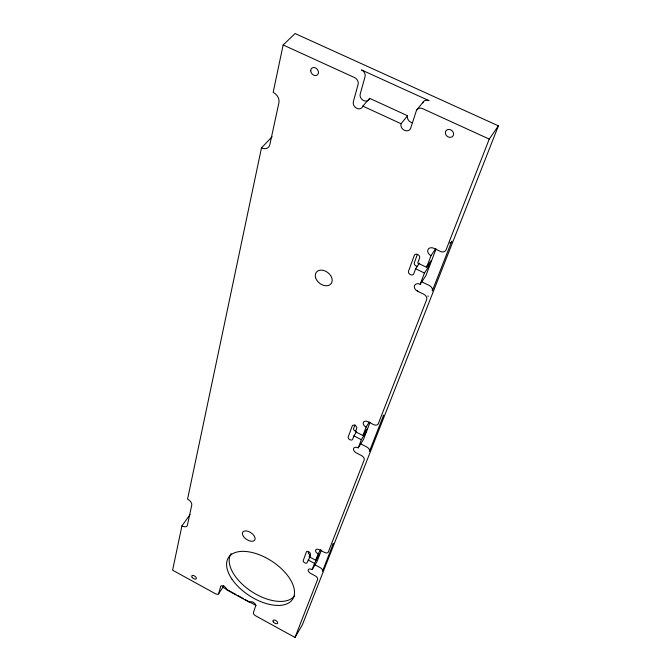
<?xml version="1.0" encoding="UTF-8"?>
<svg xmlns="http://www.w3.org/2000/svg" width="671" height="671" viewBox="0 0 671 671"><rect width="100%" height="100%" fill="white"/><g stroke="black" fill="none" stroke-linecap="round" stroke-linejoin="round"><path stroke-width="1.01" d="M181.933 525.846L172.598 570.199L215.357 593.692A3.321 1.711 33.9 0 0 218.696 593.558L220.633 586.504A3.355 1.745 33.8 0 1 224.022 586.345A3.355 1.745 33.8 0 1 226.446 589.692L249.822 602.491A3.372 1.753 32.9 0 1 253.311 602.382A3.372 1.753 32.9 0 1 255.693 605.703L253.445 612.631A3.347 1.728 32.7 0 0 255.802 615.911L295.014 637.45L302.411 624.726L498.402 125.846L295.106 33.55L283.145 44.965L273.164 92.38A8.421 6.475 49.4 0 1 278.935 102.655L269.801 144.827A8.102 6.089 46.9 0 1 261.472 147.93L187.553 499.14A5.695 3.145 36 0 1 191.772 505.062L187.385 525.326A5.561 3.003 35.8 0 1 181.933 525.846L190.086 514.59M354.984 424.785L353.634 428.475A2.491 1.627 32.3 0 0 355.856 431.386M417.412 254.317L414.351 262.663A2.91 2.231 33.7 0 0 417.588 266.379M310.237 556.393L307.075 562.684A2.189 1.233 32 0 1 304.726 562.818A2.189 1.233 32 0 1 303.233 560.62L306.395 551.923A2.214 1.258 32 0 1 308.777 551.763A2.214 1.258 32 0 1 310.279 554.003L309.256 556.779L315.714 560.243L319.455 554.003L314.523 563.388L312.166 569.612A3.632 2.03 31.7 0 0 308.249 569.822A3.632 2.03 31.7 0 0 310.715 573.453L315.169 575.844A3.623 2.013 31.6 0 1 317.609 579.459L295.014 637.45M356.444 431.856L353.911 435.865L352.652 439.27A2.508 1.619 32.4 0 1 349.868 439.673A2.508 1.619 32.4 0 1 348.215 436.997L352.233 425.951A2.541 1.661 32.4 0 1 355.06 425.515A2.541 1.661 32.4 0 1 356.72 428.249L355.445 431.705L362.919 435.529L366.953 429.079L365.368 433.231L361.35 439.681L358.247 447.876A4.16 2.667 31.9 0 0 353.617 448.505A4.16 2.667 31.9 0 0 356.335 452.925L361.476 455.575A4.143 2.642 31.6 0 1 364.185 459.962L328.304 552.023A3.741 2.147 31.6 0 1 324.236 552.292L319.648 549.851A3.716 2.13 31.7 0 0 315.622 550.119A3.716 2.13 31.7 0 0 318.121 553.877L315.714 560.243M419.425 263.141L415.617 268.777L413.781 273.751A2.936 2.231 33.7 0 1 410.375 274.598A2.936 2.231 33.7 0 1 408.53 271.21L414.275 255.425A2.978 2.298 34 0 1 417.739 254.519A2.978 2.298 34 0 1 419.601 257.983L417.731 263.049L426.597 267.31L430.908 260.834L428.735 266.555L424.433 273.03L420.172 284.278A4.865 3.665 32.8 0 0 414.519 285.628A4.865 3.665 32.8 0 0 417.555 291.206L423.636 294.158A4.84 3.632 32.3 0 1 426.647 299.685L378.285 423.77A4.303 2.852 31.7 0 1 373.437 424.508L368.119 421.799A4.269 2.818 32 0 0 363.321 422.529A4.269 2.818 32 0 0 366.098 427.125L362.919 435.529M426.597 267.31L431 255.668L435.605 248.798M321.359 550.203L317.115 561.342L312.166 569.612M370.048 422.302L363.573 439.295L358.247 447.876M436.033 248.983L425.884 275.647L420.172 284.278M498.402 125.846L489.243 139.082L446.089 249.805A5.058 3.967 32.8 0 1 440.839 251.65L433.802 248.287A5.016 3.909 33.2 0 0 427.905 249.83A5.016 3.909 33.2 0 0 431 255.668M318.121 553.877L320.621 549.717M309.256 556.779L310.329 555.009M366.098 427.125L369.335 421.967M218.478 593.944L223.552 586.244M416.834 109.876L423.258 101.883M489.243 139.082L422.671 108.677A5.485 4.638 42.2 0 0 416.28 110.967L410.702 128.161A5.402 4.496 42.1 0 1 404.487 130.325A5.402 4.496 42.1 0 1 401.073 123.724L407.549 115.731L369.637 98.335L362.835 106.119A5.402 4.403 46.4 0 1 356.863 108.358A5.402 4.403 46.4 0 1 353.349 101.749L358.113 84.353A5.477 4.496 48.4 0 0 354.548 77.576L283.145 44.965M261.472 147.93L272.124 136.691M362.835 106.119L401.073 123.724M426.982 265.708L428.735 266.555M415.617 268.777L424.433 273.03M353.911 435.865L361.35 439.681M308.09 559.941L314.523 563.388M222.269 587.008L235.991 594.523M237.819 595.521L243.305 598.524M245.133 599.53L256.112 605.536M310.237 554.808A2.172 1.233 32 0 1 308.249 552.392M450.618 242.617A5.007 3.967 32.7 0 1 449.746 243.061M451.306 241.971A5.007 3.967 32.7 0 0 451.776 241.166L432.258 290.988A4.798 3.632 32.2 0 0 429.281 285.485L423.25 282.566A4.823 3.674 32.7 0 1 422.176 281.912M383.233 415.735A4.269 2.86 31.6 0 0 383.636 415.106L369.436 451.357A4.11 2.65 31.6 0 0 366.76 446.978L361.652 444.353A4.127 2.676 31.8 0 1 360.738 443.783M422.713 102.973A5.435 4.622 42.5 0 1 429.063 100.675L361.526 69.952A5.427 4.487 48.9 0 1 365.041 76.687L360.226 94.015A5.351 4.395 46.8 0 0 361.988 99.425A5.351 4.395 46.8 0 0 367.373 100.818M223.779 585.85A3.296 1.719 33.9 0 1 223.158 586.504M332.967 544.114A3.716 2.156 31.5 0 0 333.277 543.653L322.499 571.18A3.598 2.021 31.5 0 0 320.075 567.574L315.647 565.2A3.607 2.038 31.7 0 1 314.85 564.697M369.637 98.335A5.351 4.395 46.8 0 1 368.379 100.256M412.187 122.701A5.351 4.487 42.4 0 1 407.549 115.731M294.393 596.074A38.121 20.625 33 0 1 250.92 591.092A38.121 20.625 33 0 1 231.143 553.567M428.09 296.096L427.981 296.263A4.882 0.486 -63.6 0 1 428.09 296.096M417.664 291.029L417.555 291.206A4.873 0.537 -63.7 0 1 417.664 291.029M445.435 133.604A4.378 3.716 38.4 0 0 452.246 136.741A4.378 3.716 38.4 0 0 450.753 129.855A4.378 3.716 38.4 0 0 445.435 133.604M192.183 577.379A2.65 1.367 34.6 0 0 196.167 578.863A2.65 1.367 34.6 0 0 193.768 575.609A2.65 1.367 34.6 0 0 192.183 577.379M310.723 70.807A4.37 3.498 50.5 0 0 316.637 75.353A4.37 3.498 50.5 0 0 316.418 68.476A4.37 3.498 50.5 0 0 310.723 70.807M273.298 621.9A2.692 1.401 32.2 0 0 277.45 623.46A2.692 1.401 32.2 0 0 275.16 620.239A2.692 1.401 32.2 0 0 273.298 621.9M243.514 536.498A7.18 4.001 33.9 0 0 254.51 540.381A7.18 4.001 33.9 0 0 248.295 531.39A7.18 4.001 33.9 0 0 243.514 536.498M315.622 277.76A9.335 6.752 37.9 0 0 329.855 284.823A9.335 6.752 37.9 0 0 325.737 271.269A9.335 6.752 37.9 0 0 315.622 277.76M231.948 579.123A38.247 20.566 33 0 0 290.711 601.459A38.247 20.566 33 0 0 258.956 554.615A38.247 20.566 33 0 0 231.948 579.123"/></g></svg>
